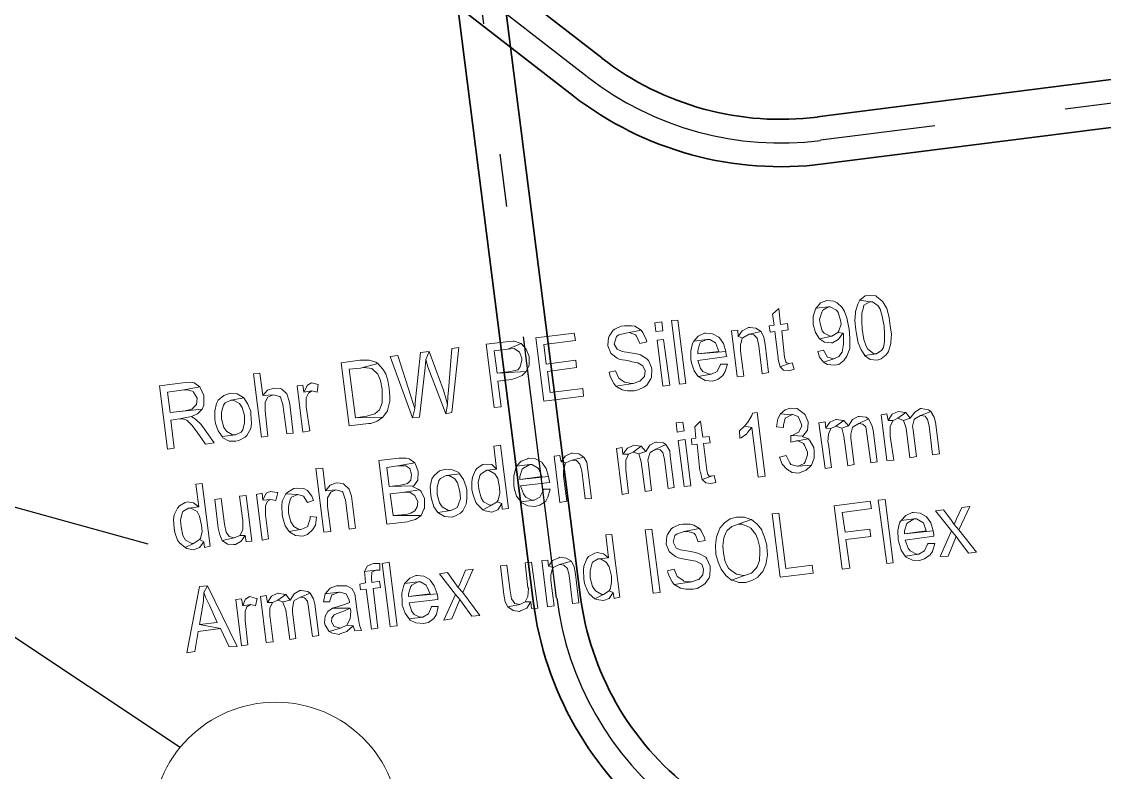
# Model space of a CAD drawing. Header units: metres. Extents: x 2713732.4 to 2713757.2, y 1226081.6 to 1226111.3.
# Drawn here: x 2713739.772 to 2713741.83, y 1226094.764 to 1226096.19 of the extents above; entities that cross this region are included whole.
import ezdxf

# ---------------------------------------------------------------- set-up
doc = ezdxf.new("R2010")
doc.units = ezdxf.units.M
doc.linetypes.add('DASHDOT', pattern=[1, 0.5, -0.25, 0, -0.25])
doc.layers.add('einlagen_boden_erstes_og', color=7, linetype='Continuous', true_color=0x000000)

msp = doc.modelspace()

# ---------------------------------------------------------------- linework, layer by layer
at = {"layer": 'einlagen_boden_erstes_og', "color": 150, "linetype": 'Continuous', "lineweight": 35, "true_color": 0x0080ff, "extrusion": (0.000477202, 0.001815, 0.999998)}
for p, q in [((2713740.7442, 1226095.0893, -0.1659), (2713740.1966, 1226099.4044, -0.1734)), ((2713740.8335, 1226095.1007, -0.1659), (2713740.2859, 1226099.4158, -0.1735))]:
    msp.add_line(p, q, dxfattribs=at)
at = {"layer": 'einlagen_boden_erstes_og', "color": 7, "linetype": 'DASHDOT', "lineweight": 25, "extrusion": (0.000477202, 0.001815, 0.999998)}
for p, q in [((2713740.7888, 1226095.095, -0.1659), (2713740.2412, 1226099.4101, -0.1735)), ((2713740.8472, 1226096.0856, -0.1677), (2713739.9371, 1226096.7908, -0.1686)), ((2713742.5987, 1226096.1307, -0.1686), (2713741.2903, 1226095.9647, -0.1677))]:
    msp.add_line(p, q, dxfattribs=at)
at = {"layer": 'einlagen_boden_erstes_og', "color": 1, "linetype": 'Continuous', "lineweight": 35, "true_color": 0xff0000, "extrusion": (0.000477202, 0.001815, 0.999998)}
for p, q in [((2713740.8748, 1226096.1212, -0.1678), (2713739.9646, 1226096.8264, -0.1687)), ((2713740.8197, 1226096.05, -0.1676), (2713739.9095, 1226096.7552, -0.1685)), ((2713742.593, 1226096.1754, -0.1687), (2713741.2846, 1226096.0093, -0.1678)), ((2713742.6044, 1226096.0861, -0.1686), (2713741.2959, 1226095.92, -0.1676))]:
    msp.add_line(p, q, dxfattribs=at)
at = {"layer": 'einlagen_boden_erstes_og', "color": 7, "linetype": 'Continuous', "lineweight": 25, "extrusion": (0.000477202, 0.001815, 0.999998)}
for p, q in [((2713739.1218, 1226095.4426, -0.1657), (2713740.0735, 1226094.8117, -0.165)), ((2713740.0128, 1226095.197, -0.1657), (2713739.1218, 1226095.4426, -0.1657))]:
    msp.add_line(p, q, dxfattribs=at)
at = {"layer": 'einlagen_boden_erstes_og', "color": 7, "lineweight": 0}
for points in [[(2713741.3025, 1226095.6602), (2713741.3025, 1226095.6602), (2713741.2906, 1226095.6558), (2713741.2819, 1226095.646), (2713741.3058, 1226095.6482), (2713741.309, 1226095.6482), (2713741.321, 1226095.6417), (2713741.3243, 1226095.6374), (2713741.3286, 1226095.6232), (2713741.3297, 1226095.6156), (2713741.3253, 1226095.6026), (2713741.3232, 1226095.5993), (2713741.3329, 1226095.5982), (2713741.334, 1226095.5961), (2713741.334, 1226095.5928), (2713741.334, 1226095.5776), (2713741.3319, 1226095.5624), (2713741.3253, 1226095.5537), (2713741.3156, 1226095.5494), (2713741.296, 1226095.5428), (2713741.3036, 1226095.5385), (2713741.3167, 1226095.5374), (2713741.3253, 1226095.5385), (2713741.3351, 1226095.5461), (2713741.3405, 1226095.5548), (2713741.346, 1226095.5689), (2713741.346, 1226095.5743), (2713741.346, 1226095.5885), (2713741.3449, 1226095.6059), (2713741.3438, 1226095.6113), (2713741.3405, 1226095.6276), (2713741.3362, 1226095.6395), (2713741.3319, 1226095.6471), (2713741.3221, 1226095.6558), (2713741.3156, 1226095.6591)], [(2713741.3655, 1226095.6612), (2713741.3612, 1226095.6536), (2713741.3568, 1226095.6395), (2713741.3568, 1226095.6363), (2713741.3558, 1226095.6221), (2713741.3579, 1226095.6048), (2713741.359, 1226095.5972), (2713741.3623, 1226095.5798), (2713741.3677, 1226095.5667), (2713741.3742, 1226095.557), (2713741.3742, 1226095.5559), (2713741.397, 1226095.5591), (2713741.3916, 1226095.5591), (2713741.3807, 1226095.5678), (2713741.3775, 1226095.5733), (2713741.3731, 1226095.5863), (2713741.3699, 1226095.6059), (2713741.3688, 1226095.6211), (2713741.3688, 1226095.6363), (2713741.3721, 1226095.6471), (2713741.3731, 1226095.6515), (2713741.384, 1226095.658)], [(2713741.3829, 1226095.6699), (2713741.3753, 1226095.6689), (2713741.3655, 1226095.6612), (2713741.384, 1226095.658), (2713741.3894, 1226095.658), (2713741.4003, 1226095.6504), (2713741.4036, 1226095.6439), (2713741.4079, 1226095.6308), (2713741.4112, 1226095.6113), (2713741.4122, 1226095.5972), (2713741.4122, 1226095.582), (2713741.4101, 1226095.5711), (2713741.4068, 1226095.5657), (2713741.397, 1226095.5591), (2713741.3742, 1226095.5559), (2713741.3851, 1226095.5483), (2713741.3981, 1226095.5472), (2713741.4057, 1226095.5494), (2713741.4155, 1226095.557), (2713741.4198, 1226095.5635), (2713741.4242, 1226095.5787), (2713741.4242, 1226095.5809), (2713741.4253, 1226095.5961), (2713741.4231, 1226095.6124), (2713741.4209, 1226095.6276), (2713741.4177, 1226095.6406), (2713741.4166, 1226095.645), (2713741.409, 1226095.658), (2713741.4079, 1226095.6591), (2713741.397, 1226095.6678), (2713741.3959, 1226095.6689)], [(2713741.2113, 1226095.645), (2713741.1993, 1226095.6341), (2713741.2026, 1226095.6135), (2713741.1928, 1226095.6124), (2713741.195, 1226095.6004), (2713741.2037, 1226095.6015), (2713741.2102, 1226095.5515), (2713741.2102, 1226095.5483), (2713741.2135, 1226095.5342), (2713741.2308, 1226095.5407), (2713741.2265, 1226095.5418), (2713741.2243, 1226095.5439), (2713741.2222, 1226095.5526), (2713741.2167, 1226095.6026), (2713741.2287, 1226095.6048), (2713741.2276, 1226095.6167), (2713741.2145, 1226095.6145)], [(2713741.2819, 1226095.646), (2713741.2808, 1226095.6439), (2713741.2765, 1226095.6308), (2713741.2765, 1226095.6156), (2713741.2765, 1226095.6145), (2713741.2808, 1226095.5993), (2713741.2884, 1226095.5874), (2713741.3123, 1226095.5928), (2713741.309, 1226095.5928), (2713741.2971, 1226095.5982), (2713741.2938, 1226095.6026), (2713741.2895, 1226095.6167), (2713741.2884, 1226095.6243), (2713741.2928, 1226095.6384), (2713741.2949, 1226095.6417), (2713741.3058, 1226095.6482)], [(2713740.9886, 1226095.62), (2713740.9756, 1226095.6178), (2713740.9777, 1226095.6015), (2713740.9908, 1226095.6026)], [(2713741.0223, 1226095.5016), (2713741.0071, 1226095.6221), (2713741.019, 1226095.6232), (2713741.0342, 1226095.5027), (2713741.0223, 1226095.5016)], [(2713740.8224, 1226095.5982), (2713740.7496, 1226095.5896), (2713740.7648, 1226095.469), (2713740.8398, 1226095.4788), (2713740.8387, 1226095.4929), (2713740.7768, 1226095.4853), (2713740.7714, 1226095.5255), (2713740.8268, 1226095.5331), (2713740.8257, 1226095.5472), (2713740.7692, 1226095.5396), (2713740.7648, 1226095.5765), (2713740.8246, 1226095.5841)], [(2713740.918, 1226095.6124), (2713740.9115, 1226095.6113), (2713740.8995, 1226095.6059), (2713740.8963, 1226095.6037), (2713740.8887, 1226095.5928), (2713740.8876, 1226095.5896), (2713740.8865, 1226095.5754), (2713740.8865, 1226095.5743), (2713740.8919, 1226095.5602), (2713740.893, 1226095.5591), (2713740.9039, 1226095.5505), (2713740.9093, 1226095.5483), (2713740.9245, 1226095.5461), (2713740.9321, 1226095.5439), (2713740.943, 1226095.5418), (2713740.9528, 1226095.5363), (2713740.9571, 1226095.5266), (2713740.956, 1226095.5157), (2713740.9473, 1226095.507), (2713740.9473, 1226095.507), (2713740.9343, 1226095.5027), (2713740.9017, 1226095.4972), (2713740.9137, 1226095.4907), (2713740.9234, 1226095.4885), (2713740.9365, 1226095.4885), (2713740.9441, 1226095.4907), (2713740.956, 1226095.4961), (2713740.9604, 1226095.4994), (2713740.968, 1226095.5113), (2713740.9691, 1226095.5146), (2713740.9701, 1226095.5298), (2713740.9691, 1226095.5331), (2713740.9636, 1226095.5461), (2713740.9604, 1226095.5494), (2713740.9484, 1226095.557), (2713740.9408, 1226095.5591), (2713740.9256, 1226095.5613), (2713740.9137, 1226095.5635), (2713740.9039, 1226095.5678), (2713740.8985, 1226095.5776), (2713740.8985, 1226095.5776), (2713740.9028, 1226095.5917), (2713740.9071, 1226095.595), (2713740.9202, 1226095.5982), (2713740.9495, 1226095.6037), (2713740.9376, 1226095.6113), (2713740.931, 1226095.6124)], [(2713740.9495, 1226095.6037), (2713740.9202, 1226095.5982), (2713740.9267, 1226095.5993), (2713740.9386, 1226095.595), (2713740.9408, 1226095.5928), (2713740.9473, 1226095.5787), (2713740.9604, 1226095.582), (2713740.9593, 1226095.5863), (2713740.9528, 1226095.5993)], [(2713741.0722, 1226095.5982), (2713741.0701, 1226095.5982), (2713741.0581, 1226095.5928), (2713741.0494, 1226095.583), (2713741.0744, 1226095.5863), (2713741.0799, 1226095.5863), (2713741.0907, 1226095.5798), (2713741.0918, 1226095.5787), (2713741.0972, 1226095.5635), (2713741.057, 1226095.5591), (2713741.1103, 1226095.5635), (2713741.1059, 1226095.5787), (2713741.0983, 1226095.5896), (2713741.0972, 1226095.5906), (2713741.0853, 1226095.5972)], [(2713741.1331, 1226095.6037), (2713741.1211, 1226095.6026), (2713741.132, 1226095.5157), (2713741.145, 1226095.5168), (2713741.1385, 1226095.5646), (2713741.1385, 1226095.5754), (2713741.1418, 1226095.5885), (2713741.1429, 1226095.5896), (2713741.1342, 1226095.5917)], [(2713741.1559, 1226095.6091), (2713741.1537, 1226095.6091), (2713741.1418, 1226095.6026), (2713741.1342, 1226095.5917), (2713741.1429, 1226095.5896), (2713741.1548, 1226095.5961), (2713741.1776, 1226095.6015), (2713741.1678, 1226095.608)], [(2713741.1776, 1226095.6015), (2713741.1548, 1226095.5961), (2713741.1635, 1226095.595), (2713741.17, 1226095.5885), (2713741.1733, 1226095.5743), (2713741.1798, 1226095.5211), (2713741.1917, 1226095.5233), (2713741.1852, 1226095.5765), (2713741.183, 1226095.5906)], [(2713741.3232, 1226095.5993), (2713741.3123, 1226095.5928), (2713741.2884, 1226095.5874), (2713741.2982, 1226095.5809), (2713741.3112, 1226095.5798), (2713741.3134, 1226095.5798), (2713741.3243, 1226095.5863), (2713741.3253, 1226095.5874), (2713741.3329, 1226095.5982)], [(2713740.6932, 1226095.582), (2713740.6551, 1226095.5776), (2713740.6703, 1226095.457), (2713740.6834, 1226095.4581), (2713740.6769, 1226095.507), (2713740.7029, 1226095.5103), (2713740.7116, 1226095.5124), (2713740.7236, 1226095.5179), (2713740.7312, 1226095.5255), (2713740.6758, 1226095.5222), (2713740.6703, 1226095.5646), (2713740.6964, 1226095.5678), (2713740.7214, 1226095.5787), (2713740.7214, 1226095.5787), (2713740.7084, 1226095.583), (2713740.7062, 1226095.583)], [(2713740.7214, 1226095.5787), (2713740.6964, 1226095.5678), (2713740.7084, 1226095.5689), (2713740.7181, 1226095.5624), (2713740.7225, 1226095.5505), (2713740.7225, 1226095.5461), (2713740.7192, 1226095.5331), (2713740.7149, 1226095.5287), (2713740.7018, 1226095.5255), (2713740.6758, 1226095.5222), (2713740.7312, 1226095.5255), (2713740.7366, 1226095.5374), (2713740.7366, 1226095.5526), (2713740.7366, 1226095.5537), (2713740.7312, 1226095.5678), (2713740.7312, 1226095.5678)], [(2713740.9919, 1226095.5863), (2713740.9799, 1226095.5852), (2713740.9908, 1226095.4972), (2713741.0038, 1226095.4994)], [(2713741.0494, 1226095.583), (2713741.0473, 1226095.5787), (2713741.044, 1226095.5646), (2713741.044, 1226095.5483), (2713741.0451, 1226095.5418), (2713741.0505, 1226095.5266), (2713741.0581, 1226095.5157), (2713741.0831, 1226095.52), (2713741.0788, 1226095.52), (2713741.0668, 1226095.5255), (2713741.0625, 1226095.5309), (2713741.057, 1226095.5461), (2713741.1124, 1226095.5537), (2713741.1114, 1226095.557), (2713741.1103, 1226095.5635), (2713741.057, 1226095.5591), (2713741.057, 1226095.5646), (2713741.0603, 1226095.5776), (2713741.0625, 1226095.5809), (2713741.0744, 1226095.5863)], [(2713740.4868, 1226095.5559), (2713740.4726, 1226095.5537), (2713740.515, 1226095.4375), (2713740.5194, 1226095.4549), (2713740.5161, 1226095.4646), (2713740.5118, 1226095.4788)], [(2713740.5465, 1226095.5635), (2713740.5302, 1226095.5613), (2713740.5215, 1226095.4777), (2713740.5204, 1226095.4733), (2713740.5194, 1226095.4549), (2713740.515, 1226095.4375), (2713740.528, 1226095.4386), (2713740.5389, 1226095.5331), (2713740.54, 1226095.5483)], [(2713740.5465, 1226095.5635), (2713740.54, 1226095.5483), (2713740.5443, 1226095.5342), (2713740.578, 1226095.4451), (2713740.5813, 1226095.4625), (2713740.578, 1226095.4744), (2713740.5737, 1226095.4896), (2713740.5682, 1226095.5048)], [(2713740.603, 1226095.5711), (2713740.59, 1226095.5689), (2713740.5834, 1226095.4896), (2713740.5824, 1226095.4777), (2713740.5813, 1226095.4625), (2713740.578, 1226095.4451), (2713740.59, 1226095.4473)], [(2713741.296, 1226095.5657), (2713741.2852, 1226095.5635), (2713741.2884, 1226095.5526), (2713741.296, 1226095.5428), (2713741.3156, 1226095.5494), (2713741.3036, 1226095.5526), (2713741.3036, 1226095.5526)], [(2713740.4151, 1226095.5472), (2713740.3792, 1226095.5418), (2713740.3944, 1226095.4223), (2713740.4314, 1226095.4266), (2713740.4357, 1226095.4266), (2713740.4477, 1226095.431), (2713740.4477, 1226095.431), (2713740.4585, 1226095.4386), (2713740.4585, 1226095.4386), (2713740.4064, 1226095.4375), (2713740.3944, 1226095.5298), (2713740.4162, 1226095.532), (2713740.4488, 1226095.5407), (2713740.4455, 1226095.5428), (2713740.4325, 1226095.5472), (2713740.4292, 1226095.5472)], [(2713740.4488, 1226095.5407), (2713740.4162, 1226095.532), (2713740.4216, 1226095.5331), (2713740.4335, 1226095.532), (2713740.4379, 1226095.5309), (2713740.4488, 1226095.52), (2713740.4542, 1226095.5081), (2713740.4574, 1226095.4918), (2713740.4574, 1226095.4831), (2713740.4574, 1226095.4679), (2713740.4574, 1226095.4657), (2713740.452, 1226095.4527), (2713740.4433, 1226095.4451), (2713740.4411, 1226095.444), (2713740.4281, 1226095.4407), (2713740.4064, 1226095.4375), (2713740.4585, 1226095.4386), (2713740.4672, 1226095.4505), (2713740.4683, 1226095.4538), (2713740.4716, 1226095.469), (2713740.4716, 1226095.4777), (2713740.4705, 1226095.4929), (2713740.4683, 1226095.5081), (2713740.464, 1226095.5211), (2713740.4585, 1226095.5298)], [(2713741.1005, 1226095.5396), (2713741.1005, 1226095.5385), (2713741.094, 1226095.5255), (2713741.0831, 1226095.52), (2713741.0581, 1226095.5157), (2713741.0603, 1226095.5146), (2713741.0712, 1226095.5081), (2713741.0853, 1226095.507), (2713741.0951, 1226095.5103), (2713741.1048, 1226095.5179), (2713741.1092, 1226095.5255), (2713741.1135, 1226095.5396)], [(2713741.2363, 1226095.5418), (2713741.2308, 1226095.5407), (2713741.2135, 1226095.5342), (2713741.22, 1226095.5276), (2713741.2308, 1226095.5266), (2713741.2406, 1226095.5298)], [(2713740.225, 1226095.5222), (2713740.213, 1226095.5211), (2713740.2282, 1226095.4006), (2713740.2402, 1226095.4027), (2713740.2348, 1226095.4505), (2713740.2348, 1226095.4516), (2713740.2348, 1226095.4668), (2713740.2402, 1226095.4766), (2713740.25, 1226095.4809), (2713740.2304, 1226095.4798)], [(2713740.9006, 1226095.5266), (2713740.8887, 1226095.5244), (2713740.8908, 1226095.5157), (2713740.8974, 1226095.5027), (2713740.9017, 1226095.4972), (2713740.9343, 1226095.5027), (2713740.931, 1226095.5027), (2713740.9191, 1226095.5048), (2713740.918, 1226095.5048), (2713740.9071, 1226095.5124), (2713740.9071, 1226095.5124)], [(2713740.0783, 1226095.5037), (2713740.0338, 1226095.4983), (2713740.049, 1226095.3777), (2713740.0621, 1226095.3799), (2713740.0555, 1226095.4331), (2713740.0718, 1226095.4353), (2713740.0946, 1226095.4397), (2713740.1066, 1226095.4451), (2713740.1153, 1226095.4538), (2713740.0544, 1226095.4473), (2713740.049, 1226095.4864), (2713740.0805, 1226095.4907), (2713740.1109, 1226095.4961), (2713740.1001, 1226095.5037), (2713740.0936, 1226095.5048)], [(2713740.1109, 1226095.4961), (2713740.0805, 1226095.4907), (2713740.087, 1226095.4907), (2713740.0979, 1226095.4875), (2713740.099, 1226095.4864), (2713740.1055, 1226095.4744), (2713740.1044, 1226095.4625), (2713740.0968, 1226095.4549), (2713740.0957, 1226095.4538), (2713740.0827, 1226095.4505), (2713740.0544, 1226095.4473), (2713740.1153, 1226095.4538), (2713740.1185, 1226095.4614), (2713740.1185, 1226095.4755), (2713740.1185, 1226095.4798), (2713740.112, 1226095.494)], [(2713740.2511, 1226095.494), (2713740.2391, 1226095.4896), (2713740.2304, 1226095.4798), (2713740.25, 1226095.4809), (2713740.263, 1226095.4777), (2713740.2641, 1226095.4766), (2713740.2684, 1226095.4625), (2713740.276, 1226095.4071), (2713740.288, 1226095.4082), (2713740.2815, 1226095.4636), (2713740.2804, 1226095.469), (2713740.276, 1226095.4831), (2713740.2663, 1226095.4918), (2713740.2641, 1226095.4929)], [(2713740.3065, 1226095.4994), (2713740.2956, 1226095.4983), (2713740.3065, 1226095.4103), (2713740.3195, 1226095.4125), (2713740.313, 1226095.4581), (2713740.313, 1226095.4603), (2713740.313, 1226095.4755), (2713740.3173, 1226095.4842), (2713740.3238, 1226095.4885), (2713740.3086, 1226095.4864)], [(2713740.3227, 1226095.5037), (2713740.3151, 1226095.4994), (2713740.3151, 1226095.4994), (2713740.3086, 1226095.4864), (2713740.3238, 1226095.4885), (2713740.3336, 1226095.4864), (2713740.3358, 1226095.5005), (2713740.3358, 1226095.5005)], [(2713740.1685, 1226095.4842), (2713740.1566, 1226095.4798), (2713740.1457, 1226095.4712), (2713740.1424, 1226095.4646), (2713740.1392, 1226095.4505), (2713740.1392, 1226095.4342), (2713740.1403, 1226095.4266), (2713740.1457, 1226095.4125), (2713740.1533, 1226095.4016), (2713740.1783, 1226095.4049), (2713740.1728, 1226095.4049), (2713740.162, 1226095.4114), (2713740.1566, 1226095.419), (2713740.1522, 1226095.4353), (2713740.1522, 1226095.4483), (2713740.1555, 1226095.4614), (2713740.1587, 1226095.4657), (2713740.1696, 1226095.4712), (2713740.1946, 1226095.4755), (2713740.1924, 1226095.4766), (2713740.1815, 1226095.4831)], [(2713740.1946, 1226095.4755), (2713740.1696, 1226095.4712), (2713740.1739, 1226095.4712), (2713740.1859, 1226095.4646), (2713740.1913, 1226095.457), (2713740.1957, 1226095.4418), (2713740.1957, 1226095.4277), (2713740.1924, 1226095.4147), (2713740.1891, 1226095.4103), (2713740.1783, 1226095.4049), (2713740.1533, 1226095.4016), (2713740.1544, 1226095.3995), (2713740.1663, 1226095.3929), (2713740.1794, 1226095.3929), (2713740.1848, 1226095.394), (2713740.1967, 1226095.4006), (2713740.2, 1226095.4038), (2713740.2076, 1226095.4168), (2713740.2087, 1226095.4266), (2713740.2076, 1226095.444), (2713740.2076, 1226095.4494), (2713740.2022, 1226095.4636)], [(2713741.233, 1226095.4559), (2713741.2232, 1226095.4527), (2713741.2145, 1226095.4451), (2713741.2352, 1226095.4429), (2713741.2363, 1226095.444), (2713741.2471, 1226095.4397), (2713741.2482, 1226095.4397), (2713741.2537, 1226095.4266), (2713741.2547, 1226095.4223), (2713741.2493, 1226095.4103), (2713741.2471, 1226095.4092), (2713741.2363, 1226095.4038), (2713741.2569, 1226095.4027), (2713741.2656, 1226095.4136), (2713741.2656, 1226095.4136), (2713741.2667, 1226095.4277), (2713741.2667, 1226095.4299), (2713741.2613, 1226095.4429), (2713741.2591, 1226095.4451), (2713741.2493, 1226095.4527), (2713741.246, 1226095.4549)], [(2713741.4818, 1226095.4549), (2713741.4807, 1226095.4549), (2713741.4698, 1226095.4483), (2713741.4611, 1226095.4364), (2713741.4481, 1226095.4321), (2713741.4481, 1226095.4321), (2713741.4535, 1226095.4179), (2713741.46, 1226095.3614), (2713741.4731, 1226095.3636), (2713741.4666, 1226095.4136), (2713741.4655, 1226095.4212), (2713741.4687, 1226095.4342), (2713741.4698, 1226095.4353), (2713741.4807, 1226095.4418), (2713741.5002, 1226095.4494), (2713741.4959, 1226095.4527)], [(2713740.0946, 1226095.4397), (2713740.0718, 1226095.4353), (2713740.0783, 1226095.4353), (2713740.0859, 1226095.4331), (2713740.0936, 1226095.4255), (2713740.0957, 1226095.4234), (2713740.1055, 1226095.4103), (2713740.1218, 1226095.3875), (2713740.1381, 1226095.3897), (2713740.1164, 1226095.4201), (2713740.1131, 1226095.4244), (2713740.1033, 1226095.4342)], [(2713741.0625, 1226095.431), (2713741.0516, 1226095.4201), (2713741.0538, 1226095.3984), (2713741.0451, 1226095.3973), (2713741.0462, 1226095.3864), (2713741.056, 1226095.3875), (2713741.0614, 1226095.3365), (2713741.0625, 1226095.3343), (2713741.0657, 1226095.3202), (2713741.0831, 1226095.3267), (2713741.0788, 1226095.3267), (2713741.0766, 1226095.3299), (2713741.0744, 1226095.3376), (2713741.0679, 1226095.3886), (2713741.0809, 1226095.3897), (2713741.0788, 1226095.4016), (2713741.0668, 1226095.4006)], [(2713741.17, 1226095.4473), (2713741.1613, 1226095.4462), (2713741.1602, 1226095.4418), (2713741.1526, 1226095.4288), (2713741.1461, 1226095.4212), (2713741.1602, 1226095.419), (2713741.1722, 1226095.3245), (2713741.1852, 1226095.3267)], [(2713741.2145, 1226095.4451), (2713741.2091, 1226095.4353), (2713741.2069, 1226095.4201), (2713741.22, 1226095.419), (2713741.22, 1226095.4234), (2713741.2232, 1226095.4364), (2713741.2243, 1226095.4375), (2713741.2352, 1226095.4429)], [(2713741.2993, 1226095.4299), (2713741.2873, 1226095.4277), (2713741.2993, 1226095.3408), (2713741.3112, 1226095.343), (2713741.3058, 1226095.3875), (2713741.3047, 1226095.3919), (2713741.3058, 1226095.406), (2713741.3101, 1226095.4168), (2713741.3004, 1226095.4179)], [(2713741.321, 1226095.4342), (2713741.3199, 1226095.4342), (2713741.308, 1226095.4288), (2713741.3004, 1226095.4179), (2713741.3101, 1226095.4168), (2713741.3199, 1226095.4212), (2713741.3351, 1226095.4321), (2713741.334, 1226095.4321)], [(2713741.3351, 1226095.4321), (2713741.3199, 1226095.4212), (2713741.3308, 1226095.4179), (2713741.3438, 1226095.4223)], [(2713741.3644, 1226095.4397), (2713741.3623, 1226095.4397), (2713741.3514, 1226095.4342), (2713741.3438, 1226095.4223), (2713741.3308, 1226095.4179), (2713741.3308, 1226095.4179), (2713741.3351, 1226095.4027), (2713741.3427, 1226095.3462), (2713741.3547, 1226095.3484), (2713741.3482, 1226095.3984), (2713741.3482, 1226095.406), (2713741.3514, 1226095.419), (2713741.3525, 1226095.4201), (2713741.3634, 1226095.4266), (2713741.3818, 1226095.4353), (2713741.3775, 1226095.4386)], [(2713741.3818, 1226095.4353), (2713741.3634, 1226095.4266), (2713741.371, 1226095.4255), (2713741.3764, 1226095.4201), (2713741.3786, 1226095.4071), (2713741.3862, 1226095.3517), (2713741.3981, 1226095.3538), (2713741.3905, 1226095.4136), (2713741.3883, 1226095.4234)], [(2713741.4166, 1226095.4451), (2713741.4057, 1226095.4429), (2713741.4166, 1226095.356), (2713741.4296, 1226095.3571), (2713741.4231, 1226095.4027), (2713741.4231, 1226095.406), (2713741.4231, 1226095.4212), (2713741.4285, 1226095.4321), (2713741.4188, 1226095.4321)], [(2713741.4383, 1226095.4494), (2713741.4383, 1226095.4494), (2713741.4264, 1226095.444), (2713741.4188, 1226095.4321), (2713741.4285, 1226095.4321), (2713741.4372, 1226095.4364), (2713741.4524, 1226095.4473), (2713741.4513, 1226095.4473)], [(2713741.4524, 1226095.4473), (2713741.4372, 1226095.4364), (2713741.4481, 1226095.4321), (2713741.4611, 1226095.4364)], [(2713741.5002, 1226095.4494), (2713741.4807, 1226095.4418), (2713741.4894, 1226095.4407), (2713741.4937, 1226095.4342), (2713741.497, 1226095.4223), (2713741.5035, 1226095.3669), (2713741.5165, 1226095.3691), (2713741.5089, 1226095.4288), (2713741.5067, 1226095.4386)], [(2713741.0288, 1226095.4288), (2713741.0158, 1226095.4277), (2713741.0179, 1226095.4103), (2713741.031, 1226095.4125)], [(2713741.1461, 1226095.4212), (2713741.1363, 1226095.4125), (2713741.1374, 1226095.3984), (2713741.1396, 1226095.3995), (2713741.1505, 1226095.4071), (2713741.1515, 1226095.4092), (2713741.1602, 1226095.419)], [(2713740.9788, 1226095.3908), (2713740.9767, 1226095.3908), (2713740.9658, 1226095.3853), (2713740.9582, 1226095.3734), (2713740.9452, 1226095.3691), (2713740.9452, 1226095.3691), (2713740.9495, 1226095.3538), (2713740.9571, 1226095.2974), (2713740.9691, 1226095.2995), (2713740.9636, 1226095.3495), (2713740.9625, 1226095.3571), (2713740.9658, 1226095.3701), (2713740.9669, 1226095.3712), (2713740.9777, 1226095.3777), (2713740.9962, 1226095.3864), (2713740.9919, 1226095.3897)], [(2713741.0331, 1226095.3962), (2713741.0201, 1226095.394), (2713741.031, 1226095.3071), (2713741.044, 1226095.3082)], [(2713741.2341, 1226095.4038), (2713741.2341, 1226095.3908), (2713741.2428, 1226095.3929), (2713741.2678, 1226095.3973), (2713741.2558, 1226095.4016), (2713741.2569, 1226095.4027), (2713741.2363, 1226095.4038)], [(2713741.2678, 1226095.3973), (2713741.2428, 1226095.3929), (2713741.246, 1226095.394), (2713741.258, 1226095.3886), (2713741.2602, 1226095.3853), (2713741.2656, 1226095.3723), (2713741.2656, 1226095.3669), (2713741.2613, 1226095.3538), (2713741.2591, 1226095.3506), (2713741.2482, 1226095.3452), (2713741.2732, 1226095.3473), (2713741.2786, 1226095.3604), (2713741.2786, 1226095.3745), (2713741.2775, 1226095.381), (2713741.271, 1226095.3929)], [(2713740.6823, 1226095.3853), (2713740.6693, 1226095.3832), (2713740.6747, 1226095.3397), (2713740.6562, 1226095.3376), (2713740.6595, 1226095.3376), (2713740.6714, 1226095.331), (2713740.6769, 1226095.3223), (2713740.6801, 1226095.305), (2713740.6812, 1226095.2941), (2713740.6779, 1226095.2811), (2713740.6758, 1226095.2778), (2713740.6845, 1226095.2745), (2713740.6856, 1226095.2637), (2713740.6975, 1226095.2648)], [(2713740.8192, 1226095.3701), (2713740.817, 1226095.3701), (2713740.805, 1226095.3647), (2713740.7974, 1226095.3538), (2713740.8061, 1226095.3517), (2713740.8181, 1226095.3571), (2713740.8409, 1226095.3625), (2713740.8311, 1226095.3691)], [(2713740.9137, 1226095.381), (2713740.9028, 1226095.3788), (2713740.9137, 1226095.2919), (2713740.9256, 1226095.2941), (2713740.9202, 1226095.3386), (2713740.9202, 1226095.343), (2713740.9202, 1226095.3571), (2713740.9256, 1226095.368), (2713740.9147, 1226095.368)], [(2713740.9354, 1226095.3853), (2713740.9354, 1226095.3853), (2713740.9234, 1226095.3799), (2713740.9147, 1226095.368), (2713740.9256, 1226095.368), (2713740.9343, 1226095.3723), (2713740.9495, 1226095.3832), (2713740.9484, 1226095.3832)], [(2713740.9495, 1226095.3832), (2713740.9343, 1226095.3723), (2713740.9452, 1226095.3691), (2713740.9582, 1226095.3734)], [(2713740.9962, 1226095.3864), (2713740.9777, 1226095.3777), (2713740.9854, 1226095.3767), (2713740.9908, 1226095.3712), (2713740.994, 1226095.3582), (2713741.0006, 1226095.3028), (2713741.0125, 1226095.305), (2713741.0049, 1226095.3647), (2713741.0038, 1226095.3745)], [(2713740.4889, 1226095.3604), (2713740.4509, 1226095.356), (2713740.4661, 1226095.2354), (2713740.5052, 1226095.2398), (2713740.5085, 1226095.2409), (2713740.5204, 1226095.2441), (2713740.5313, 1226095.2517), (2713740.4781, 1226095.2517), (2713740.4726, 1226095.293), (2713740.4955, 1226095.2952), (2713740.528, 1226095.3006), (2713740.515, 1226095.3071), (2713740.5172, 1226095.3082), (2713740.4705, 1226095.3071), (2713740.4661, 1226095.343), (2713740.4868, 1226095.3462), (2713740.5194, 1226095.3517), (2713740.5085, 1226095.3593), (2713740.5031, 1226095.3604)], [(2713740.5194, 1226095.3517), (2713740.4868, 1226095.3462), (2713740.49, 1226095.3462), (2713740.502, 1226095.3462), (2713740.5096, 1226095.3408), (2713740.5128, 1226095.3299), (2713740.5118, 1226095.3191), (2713740.5052, 1226095.3126), (2713740.4922, 1226095.3093), (2713740.4705, 1226095.3071), (2713740.5172, 1226095.3082), (2713740.5248, 1226095.3191), (2713740.5248, 1226095.3191), (2713740.5259, 1226095.3343), (2713740.5259, 1226095.3354), (2713740.5204, 1226095.3495)], [(2713740.653, 1226095.3495), (2713740.6486, 1226095.3484), (2713740.6378, 1226095.3419), (2713740.6345, 1226095.3376), (2713740.6291, 1226095.3245), (2713740.628, 1226095.3158), (2713740.628, 1226095.3006), (2713740.6302, 1226095.2908), (2713740.6356, 1226095.2767), (2713740.6388, 1226095.2724), (2713740.6486, 1226095.2626), (2713740.6649, 1226095.2713), (2713740.6617, 1226095.2713), (2713740.6497, 1226095.2778), (2713740.6454, 1226095.2854), (2713740.641, 1226095.3017), (2713740.6399, 1226095.3147), (2713740.6432, 1226095.3278), (2713740.6454, 1226095.331), (2713740.6562, 1226095.3376), (2713740.6747, 1226095.3397), (2713740.666, 1226095.3484)], [(2713740.7127, 1226095.3452), (2713740.7105, 1226095.3397), (2713740.7073, 1226095.3267), (2713740.7073, 1226095.3093), (2713740.7084, 1226095.3039), (2713740.7127, 1226095.2887), (2713740.7214, 1226095.2778), (2713740.7464, 1226095.2811), (2713740.742, 1226095.2811), (2713740.7301, 1226095.2865), (2713740.7257, 1226095.293), (2713740.7203, 1226095.3082), (2713740.7757, 1226095.3147), (2713740.7746, 1226095.3191), (2713740.7735, 1226095.3256), (2713740.7192, 1226095.3202), (2713740.7192, 1226095.3256), (2713740.7236, 1226095.3397), (2713740.7257, 1226095.3419), (2713740.7377, 1226095.3484)], [(2713740.7355, 1226095.3604), (2713740.7333, 1226095.3593), (2713740.7214, 1226095.3549), (2713740.7127, 1226095.3452), (2713740.7377, 1226095.3484), (2713740.742, 1226095.3484), (2713740.754, 1226095.3419), (2713740.7551, 1226095.3397), (2713740.7605, 1226095.3256), (2713740.7192, 1226095.3202), (2713740.7735, 1226095.3256), (2713740.7692, 1226095.3408), (2713740.7616, 1226095.3517), (2713740.7605, 1226095.3528), (2713740.7486, 1226095.3593)], [(2713740.7953, 1226095.3658), (2713740.7844, 1226095.3647), (2713740.7953, 1226095.2767), (2713740.8083, 1226095.2789), (2713740.8018, 1226095.3267), (2713740.8018, 1226095.3376), (2713740.805, 1226095.3495), (2713740.8061, 1226095.3517), (2713740.7974, 1226095.3538)], [(2713740.8409, 1226095.3625), (2713740.8181, 1226095.3571), (2713740.8268, 1226095.356), (2713740.8333, 1226095.3495), (2713740.8365, 1226095.3365), (2713740.8431, 1226095.2832), (2713740.855, 1226095.2843), (2713740.8485, 1226095.3386), (2713740.8463, 1226095.3528)], [(2713741.2254, 1226095.3658), (2713741.2124, 1226095.3625), (2713741.2178, 1226095.3495), (2713741.2265, 1226095.3397), (2713741.2363, 1226095.3332), (2713741.2493, 1226095.3321), (2713741.2515, 1226095.3332), (2713741.2634, 1226095.3376), (2713741.2721, 1226095.3462), (2713741.2732, 1226095.3473), (2713741.2482, 1226095.3452), (2713741.246, 1226095.3452), (2713741.2341, 1226095.3484), (2713741.2319, 1226095.3517)], [(2713740.3445, 1226095.3419), (2713740.3314, 1226095.3408), (2713740.3466, 1226095.2202), (2713740.3597, 1226095.2213), (2713740.3532, 1226095.2691), (2713740.3532, 1226095.2713), (2713740.3532, 1226095.2854), (2713740.3597, 1226095.2963), (2713740.3695, 1226095.3006), (2713740.3499, 1226095.2984)], [(2713740.578, 1226095.3397), (2713740.5661, 1226095.3365), (2713740.5563, 1226095.3278), (2713740.5519, 1226095.3213), (2713740.5487, 1226095.3071), (2713740.5498, 1226095.2898), (2713740.5509, 1226095.2832), (2713740.5552, 1226095.268), (2713740.5628, 1226095.2572), (2713740.5878, 1226095.2615), (2713740.5834, 1226095.2615), (2713740.5715, 1226095.268), (2713740.5661, 1226095.2756), (2713740.5617, 1226095.2919), (2713740.5617, 1226095.305), (2713740.565, 1226095.318), (2713740.5682, 1226095.3223), (2713740.5791, 1226095.3278), (2713740.6041, 1226095.331), (2713740.603, 1226095.3332), (2713740.591, 1226095.3386)], [(2713740.6041, 1226095.331), (2713740.5791, 1226095.3278), (2713740.5845, 1226095.3278), (2713740.5954, 1226095.3213), (2713740.6008, 1226095.3137), (2713740.6052, 1226095.2974), (2713740.6063, 1226095.2843), (2713740.6019, 1226095.2713), (2713740.5997, 1226095.2669), (2713740.5878, 1226095.2615), (2713740.5628, 1226095.2572), (2713740.565, 1226095.2561), (2713740.5758, 1226095.2496), (2713740.59, 1226095.2485), (2713740.5954, 1226095.2507), (2713740.6063, 1226095.2561), (2713740.6106, 1226095.2604), (2713740.6171, 1226095.2735), (2713740.6182, 1226095.2832), (2713740.6182, 1226095.3006), (2713740.6171, 1226095.306), (2713740.6117, 1226095.3202)], [(2713741.0885, 1226095.3278), (2713741.0831, 1226095.3267), (2713741.0657, 1226095.3202), (2713741.0722, 1226095.3137), (2713741.082, 1226095.3126), (2713741.0918, 1226095.3147)], [(2713740.1153, 1226095.3126), (2713740.1033, 1226095.3115), (2713740.1088, 1226095.268), (2713740.0892, 1226095.2659), (2713740.0936, 1226095.2659), (2713740.1055, 1226095.2593), (2713740.1098, 1226095.2507), (2713740.1142, 1226095.2333), (2713740.1153, 1226095.2213), (2713740.112, 1226095.2083), (2713740.1098, 1226095.2061), (2713740.1185, 1226095.2018), (2713740.1196, 1226095.1909), (2713740.1305, 1226095.1931)], [(2713740.3705, 1226095.3137), (2713740.3586, 1226095.3093), (2713740.3499, 1226095.2984), (2713740.3695, 1226095.3006), (2713740.3814, 1226095.2974), (2713740.3825, 1226095.2963), (2713740.3879, 1226095.2811), (2713740.3944, 1226095.2257), (2713740.4064, 1226095.2278), (2713740.3999, 1226095.2832), (2713740.3988, 1226095.2887), (2713740.3944, 1226095.3017), (2713740.3847, 1226095.3115), (2713740.3836, 1226095.3126)], [(2713740.1989, 1226095.2898), (2713740.1859, 1226095.2887), (2713740.1924, 1226095.242), (2713740.1924, 1226095.2398), (2713740.1924, 1226095.2246), (2713740.187, 1226095.2137), (2713740.1967, 1226095.2137), (2713740.1989, 1226095.2018), (2713740.2098, 1226095.2029)], [(2713740.2293, 1226095.2941), (2713740.2185, 1226095.2919), (2713740.2293, 1226095.205), (2713740.2413, 1226095.2072), (2713740.2358, 1226095.2528), (2713740.2358, 1226095.2539), (2713740.2358, 1226095.2702), (2713740.2391, 1226095.2789), (2713740.2456, 1226095.2822), (2713740.2304, 1226095.2811)], [(2713740.2445, 1226095.2974), (2713740.2369, 1226095.2941), (2713740.2369, 1226095.2941), (2713740.2304, 1226095.2811), (2713740.2456, 1226095.2822), (2713740.2554, 1226095.28), (2713740.2587, 1226095.2952), (2713740.2576, 1226095.2952)], [(2713740.2739, 1226095.293), (2713740.2673, 1226095.2789), (2713740.2663, 1226095.2702), (2713740.2673, 1226095.2539), (2713740.2684, 1226095.2474), (2713740.2728, 1226095.2322), (2713740.2804, 1226095.2213), (2713740.3043, 1226095.2257), (2713740.2999, 1226095.2246), (2713740.2891, 1226095.2311), (2713740.2836, 1226095.2398), (2713740.2793, 1226095.2561), (2713740.2793, 1226095.2691), (2713740.2826, 1226095.2822), (2713740.2847, 1226095.2865), (2713740.2967, 1226095.2919)], [(2713740.2945, 1226095.3039), (2713740.2891, 1226095.3028), (2713740.2782, 1226095.2963), (2713740.2739, 1226095.293), (2713740.2967, 1226095.2919), (2713740.3075, 1226095.2887), (2713740.3151, 1226095.2767), (2713740.3271, 1226095.28), (2713740.3238, 1226095.2887), (2713740.3151, 1226095.2995), (2713740.3086, 1226095.3028)], [(2713740.528, 1226095.3006), (2713740.4955, 1226095.2952), (2713740.4987, 1226095.2963), (2713740.5107, 1226095.2952), (2713740.5194, 1226095.2898), (2713740.5248, 1226095.2778), (2713740.5237, 1226095.268), (2713740.5194, 1226095.2604), (2713740.5118, 1226095.2561), (2713740.5031, 1226095.2539), (2713740.4781, 1226095.2517), (2713740.5313, 1226095.2517), (2713740.5367, 1226095.2637), (2713740.5378, 1226095.2648), (2713740.5378, 1226095.28), (2713740.5378, 1226095.2843), (2713740.5313, 1226095.2974)], [(2713740.7638, 1226095.3017), (2713740.7638, 1226095.3006), (2713740.7572, 1226095.2865), (2713740.7464, 1226095.2811), (2713740.7214, 1226095.2778), (2713740.7225, 1226095.2756), (2713740.7344, 1226095.2702), (2713740.7475, 1226095.2691), (2713740.7572, 1226095.2713), (2713740.7681, 1226095.2789), (2713740.7724, 1226095.2865), (2713740.7768, 1226095.3017)], [(2713740.087, 1226095.2778), (2713740.0827, 1226095.2767), (2713740.0718, 1226095.2702), (2713740.0686, 1226095.2659), (2713740.0621, 1226095.2528), (2713740.061, 1226095.2441), (2713740.0621, 1226095.2278), (2713740.0631, 1226095.2192), (2713740.0686, 1226095.205), (2713740.0718, 1226095.1996), (2713740.0827, 1226095.1909), (2713740.099, 1226095.1985), (2713740.0957, 1226095.1985), (2713740.0838, 1226095.205), (2713740.0783, 1226095.2137), (2713740.0751, 1226095.23), (2713740.074, 1226095.243), (2713740.0773, 1226095.2561), (2713740.0783, 1226095.2593), (2713740.0892, 1226095.2659), (2713740.1088, 1226095.268), (2713740.099, 1226095.2756)], [(2713740.1511, 1226095.2843), (2713740.1392, 1226095.2822), (2713740.1457, 1226095.2278), (2713740.149, 1226095.2148), (2713740.1533, 1226095.2039), (2713740.1761, 1226095.2094), (2713740.1663, 1226095.2115), (2713740.1609, 1226095.2202), (2713740.1576, 1226095.2354)], [(2713740.6758, 1226095.2778), (2713740.6649, 1226095.2713), (2713740.6486, 1226095.2626), (2713740.653, 1226095.2604), (2713740.666, 1226095.2583), (2713740.6769, 1226095.2626), (2713740.6845, 1226095.2745)], [(2713741.3851, 1226095.2789), (2713741.3167, 1226095.2702), (2713741.3319, 1226095.1496), (2713741.346, 1226095.1518), (2713741.3384, 1226095.2061), (2713741.3862, 1226095.2115), (2713741.384, 1226095.2257), (2713741.3373, 1226095.2202), (2713741.3319, 1226095.2572), (2713741.3873, 1226095.2648)], [(2713741.4166, 1226095.1605), (2713741.4003, 1226095.2811), (2713741.4133, 1226095.2822), (2713741.4285, 1226095.1616), (2713741.4166, 1226095.1605)], [(2713741.5741, 1226095.2691), (2713741.5589, 1226095.2669), (2713741.5491, 1226095.2452), (2713741.5448, 1226095.2344), (2713741.5535, 1226095.2246)], [(2713740.3206, 1226095.2496), (2713740.3206, 1226095.2452), (2713740.3162, 1226095.2322), (2713740.3162, 1226095.2311), (2713740.3043, 1226095.2257), (2713740.2804, 1226095.2213), (2713740.2815, 1226095.2202), (2713740.2923, 1226095.2137), (2713740.3065, 1226095.2126), (2713740.3151, 1226095.2159), (2713740.3249, 1226095.2246), (2713740.3304, 1226095.2333), (2713740.3325, 1226095.2485)], [(2713741.132, 1226095.2485), (2713741.1309, 1226095.2485), (2713741.119, 1226095.2452), (2713741.1081, 1226095.2376), (2713741.0994, 1226095.2278), (2713741.0972, 1226095.2224), (2713741.0929, 1226095.2105), (2713741.0907, 1226095.1953), (2713741.0918, 1226095.179), (2713741.0918, 1226095.1779), (2713741.0961, 1226095.1627), (2713741.1016, 1226095.1496), (2713741.1016, 1226095.1496), (2713741.1103, 1226095.1377), (2713741.1211, 1226095.129), (2713741.1461, 1226095.1377), (2713741.1439, 1226095.1377), (2713741.1309, 1226095.1399), (2713741.12, 1226095.1475), (2713741.1157, 1226095.1518), (2713741.1092, 1226095.1638), (2713741.1059, 1226095.18), (2713741.1048, 1226095.1942), (2713741.107, 1226095.2094), (2713741.1114, 1226095.2202), (2713741.1124, 1226095.2224), (2713741.1222, 1226095.2311), (2713741.1342, 1226095.2354), (2713741.1591, 1226095.2441), (2713741.1581, 1226095.2441), (2713741.1461, 1226095.2485)], [(2713741.2113, 1226095.2561), (2713741.1983, 1226095.255), (2713741.2135, 1226095.1344), (2713741.2765, 1226095.142), (2713741.2743, 1226095.1572), (2713741.2243, 1226095.1507)], [(2713741.4437, 1226095.242), (2713741.4405, 1226095.2376), (2713741.4372, 1226095.2235), (2713741.4383, 1226095.2061), (2713741.4394, 1226095.2007), (2713741.4437, 1226095.1855), (2713741.4513, 1226095.1746), (2713741.4774, 1226095.1779), (2713741.4731, 1226095.1779), (2713741.4611, 1226095.1844), (2713741.4568, 1226095.1898), (2713741.4513, 1226095.205), (2713741.5057, 1226095.2126), (2713741.5057, 1226095.2159), (2713741.5046, 1226095.2224), (2713741.4503, 1226095.217), (2713741.4503, 1226095.2224), (2713741.4546, 1226095.2365), (2713741.4568, 1226095.2387), (2713741.4687, 1226095.2452)], [(2713741.4666, 1226095.2572), (2713741.4644, 1226095.2572), (2713741.4524, 1226095.2517), (2713741.4437, 1226095.242), (2713741.4687, 1226095.2452), (2713741.4731, 1226095.2452), (2713741.485, 1226095.2387), (2713741.4861, 1226095.2376), (2713741.4915, 1226095.2224), (2713741.4503, 1226095.217), (2713741.5046, 1226095.2224), (2713741.5002, 1226095.2376), (2713741.4926, 1226095.2485), (2713741.4915, 1226095.2496), (2713741.4796, 1226095.2561)], [(2713741.5241, 1226095.2626), (2713741.5089, 1226095.2604), (2713741.5393, 1226095.2224), (2713741.548, 1226095.2115), (2713741.5535, 1226095.205), (2713741.5719, 1226095.18), (2713741.5871, 1226095.1822), (2713741.5535, 1226095.2246), (2713741.5448, 1226095.2344), (2713741.5382, 1226095.2441)], [(2713740.9723, 1226095.104), (2713740.9571, 1226095.2246), (2713740.9701, 1226095.2257), (2713740.9854, 1226095.1051), (2713740.9723, 1226095.104)], [(2713741.0288, 1226095.2354), (2713741.0223, 1226095.2344), (2713741.0103, 1226095.2289), (2713741.0071, 1226095.2268), (2713740.9995, 1226095.2159), (2713740.9984, 1226095.2126), (2713740.9973, 1226095.1974), (2713740.9973, 1226095.1974), (2713741.0027, 1226095.1833), (2713741.0038, 1226095.1822), (2713741.0147, 1226095.1735), (2713741.0201, 1226095.1714), (2713741.0353, 1226095.1681), (2713741.0429, 1226095.167), (2713741.0538, 1226095.1648), (2713741.0646, 1226095.1594), (2713741.0679, 1226095.1496), (2713741.0668, 1226095.1388), (2713741.0592, 1226095.1301), (2713741.0581, 1226095.1301), (2713741.0462, 1226095.1257), (2713741.0125, 1226095.1203), (2713741.0245, 1226095.1138), (2713741.0342, 1226095.1116), (2713741.0484, 1226095.1116), (2713741.056, 1226095.1127), (2713741.0668, 1226095.1192), (2713741.0712, 1226095.1225), (2713741.0788, 1226095.1333), (2713741.0799, 1226095.1377), (2713741.0809, 1226095.1518), (2713741.0809, 1226095.1551), (2713741.0744, 1226095.1692), (2713741.0722, 1226095.1724), (2713741.0603, 1226095.179), (2713741.0527, 1226095.1811), (2713741.0364, 1226095.1844), (2713741.0245, 1226095.1866), (2713741.0158, 1226095.1898), (2713741.0103, 1226095.2007), (2713741.0103, 1226095.2007), (2713741.0136, 1226095.2137), (2713741.0179, 1226095.217), (2713741.031, 1226095.2213), (2713741.0603, 1226095.2268), (2713741.0494, 1226095.2333), (2713741.0418, 1226095.2354)], [(2713741.0603, 1226095.2268), (2713741.031, 1226095.2213), (2713741.0386, 1226095.2213), (2713741.0494, 1226095.2181), (2713741.0527, 1226095.2148), (2713741.0581, 1226095.2018), (2713741.0712, 1226095.2039), (2713741.0701, 1226095.2094), (2713741.0636, 1226095.2224)], [(2713741.1591, 1226095.2441), (2713741.1342, 1226095.2354), (2713741.1407, 1226095.2354), (2713741.1526, 1226095.2311), (2713741.1581, 1226095.2278), (2713741.1678, 1226095.2159), (2713741.1711, 1226095.2061), (2713741.1754, 1226095.1909), (2713741.1754, 1226095.1811), (2713741.1744, 1226095.1659), (2713741.17, 1226095.154), (2713741.1678, 1226095.1507), (2713741.1591, 1226095.142), (2713741.1461, 1226095.1377), (2713741.1211, 1226095.129), (2713741.1233, 1226095.129), (2713741.1353, 1226095.1246), (2713741.1483, 1226095.1246), (2713741.1483, 1226095.1246), (2713741.1602, 1226095.1279), (2713741.1722, 1226095.1344), (2713741.1722, 1226095.1355), (2713741.1809, 1226095.1453), (2713741.1863, 1226095.1583), (2713741.1874, 1226095.1616), (2713741.1896, 1226095.1768), (2713741.1885, 1226095.192), (2713741.1885, 1226095.1953), (2713741.1841, 1226095.2105), (2713741.1787, 1226095.2235), (2713741.1787, 1226095.2246), (2713741.17, 1226095.2354)], [(2713740.1098, 1226095.2061), (2713740.099, 1226095.1985), (2713740.0827, 1226095.1909), (2713740.0859, 1226095.1887), (2713740.099, 1226095.1866), (2713740.1098, 1226095.1909), (2713740.1185, 1226095.2018)], [(2713740.187, 1226095.2137), (2713740.1761, 1226095.2094), (2713740.1533, 1226095.2039), (2713740.1631, 1226095.1974), (2713740.175, 1226095.1963), (2713740.1783, 1226095.1963), (2713740.1891, 1226095.2029), (2713740.1967, 1226095.2137)], [(2713740.8941, 1226095.2159), (2713740.8822, 1226095.2148), (2713740.8876, 1226095.1714), (2713740.868, 1226095.1692), (2713740.8724, 1226095.1692), (2713740.8832, 1226095.1627), (2713740.8887, 1226095.154), (2713740.893, 1226095.1366), (2713740.893, 1226095.1246), (2713740.8908, 1226095.1116), (2713740.8887, 1226095.1084), (2713740.8963, 1226095.1051), (2713740.8985, 1226095.0942), (2713740.9093, 1226095.0964)], [(2713741.5393, 1226095.2224), (2713741.5176, 1226095.1735), (2713741.5328, 1226095.1746), (2713741.548, 1226095.2115)], [(2713741.4948, 1226095.1985), (2713741.4937, 1226095.1974), (2713741.4883, 1226095.1844), (2713741.4774, 1226095.1779), (2713741.4513, 1226095.1746), (2713741.4535, 1226095.1724), (2713741.4655, 1226095.167), (2713741.4785, 1226095.1659), (2713741.4883, 1226095.1692), (2713741.4991, 1226095.1768), (2713741.5035, 1226095.1833), (2713741.5078, 1226095.1985)], [(2713740.4726, 1226095.041), (2713740.4574, 1226095.1605), (2713740.4705, 1226095.1627), (2713740.4857, 1226095.0421), (2713740.4726, 1226095.041)], [(2713740.7409, 1226095.1627), (2713740.729, 1226095.1616), (2713740.7344, 1226095.1149), (2713740.7355, 1226095.1127), (2713740.7344, 1226095.0975), (2713740.729, 1226095.0877), (2713740.7399, 1226095.0877), (2713740.7409, 1226095.0747), (2713740.7529, 1226095.0758)], [(2713740.7724, 1226095.167), (2713740.7605, 1226095.1659), (2713740.7714, 1226095.0779), (2713740.7844, 1226095.0801), (2713740.7779, 1226095.1279), (2713740.7779, 1226095.1388), (2713740.7811, 1226095.1507), (2713740.7822, 1226095.1529), (2713740.7735, 1226095.1551)], [(2713740.7953, 1226095.1724), (2713740.7931, 1226095.1714), (2713740.7811, 1226095.1659), (2713740.7735, 1226095.1551), (2713740.7822, 1226095.1529), (2713740.7942, 1226095.1583), (2713740.817, 1226095.1648), (2713740.8072, 1226095.1703)], [(2713740.817, 1226095.1648), (2713740.7942, 1226095.1583), (2713740.8029, 1226095.1572), (2713740.8094, 1226095.1507), (2713740.8126, 1226095.1377), (2713740.8192, 1226095.0845), (2713740.8311, 1226095.0855), (2713740.8246, 1226095.1399), (2713740.8224, 1226095.154)], [(2713740.8659, 1226095.1811), (2713740.8615, 1226095.18), (2713740.8496, 1226095.1735), (2713740.8463, 1226095.1692), (2713740.8409, 1226095.1551), (2713740.8398, 1226095.1475), (2713740.8409, 1226095.1312), (2713740.842, 1226095.1225), (2713740.8474, 1226095.1084), (2713740.8507, 1226095.1029), (2713740.8615, 1226095.0931), (2713740.8778, 1226095.1018), (2713740.8746, 1226095.1018), (2713740.8626, 1226095.1084), (2713740.8572, 1226095.117), (2713740.8528, 1226095.1333), (2713740.8528, 1226095.1464), (2713740.8561, 1226095.1594), (2713740.8572, 1226095.1627), (2713740.868, 1226095.1692), (2713740.8876, 1226095.1714), (2713740.8778, 1226095.179)], [(2713740.4238, 1226095.1453), (2713740.4249, 1226095.1323), (2713740.4259, 1226095.1236), (2713740.4151, 1226095.1214), (2713740.4162, 1226095.1105), (2713740.427, 1226095.1116), (2713740.4368, 1226095.0356), (2713740.4488, 1226095.0377), (2713740.4401, 1226095.1127), (2713740.4542, 1226095.1149), (2713740.452, 1226095.1268), (2713740.4379, 1226095.1246), (2713740.4368, 1226095.1323), (2713740.4379, 1226095.1442), (2713740.4455, 1226095.1475)], [(2713740.4411, 1226095.1605), (2713740.4411, 1226095.1605), (2713740.4292, 1226095.1561), (2713740.4238, 1226095.1453), (2713740.4455, 1226095.1475), (2713740.4531, 1226095.1475), (2713740.4531, 1226095.1605)], [(2713740.5813, 1226095.1431), (2713740.5661, 1226095.1409), (2713740.5965, 1226095.1018), (2713740.6052, 1226095.0921), (2713740.6095, 1226095.0855), (2713740.628, 1226095.0606), (2713740.6432, 1226095.0616), (2713740.6106, 1226095.1051), (2713740.6019, 1226095.1149), (2713740.5954, 1226095.1236)], [(2713740.6302, 1226095.1496), (2713740.616, 1226095.1475), (2713740.6063, 1226095.1246), (2713740.6019, 1226095.1149), (2713740.6106, 1226095.1051)], [(2713740.6942, 1226095.1572), (2713740.6823, 1226095.1561), (2713740.6888, 1226095.1018), (2713740.691, 1226095.0877), (2713740.6964, 1226095.0779), (2713740.7192, 1226095.0823), (2713740.7094, 1226095.0845), (2713740.7029, 1226095.0931), (2713740.7008, 1226095.1084)], [(2713741.0125, 1226095.1496), (2713740.9995, 1226095.1464), (2713741.0016, 1226095.1388), (2713741.0082, 1226095.1257), (2713741.0125, 1226095.1203), (2713741.0462, 1226095.1257), (2713741.0429, 1226095.1257), (2713741.0299, 1226095.1268), (2713741.0299, 1226095.1279), (2713741.0179, 1226095.1355), (2713741.0179, 1226095.1355)], [(2713740.4998, 1226095.1225), (2713740.4976, 1226095.117), (2713740.4944, 1226095.104), (2713740.4955, 1226095.0866), (2713740.4955, 1226095.0812), (2713740.5009, 1226095.066), (2713740.5085, 1226095.0551), (2713740.5346, 1226095.0584), (2713740.5291, 1226095.0584), (2713740.5183, 1226095.0638), (2713740.5128, 1226095.0703), (2713740.5085, 1226095.0855), (2713740.5628, 1226095.0921), (2713740.5628, 1226095.0964), (2713740.5617, 1226095.1029), (2713740.5074, 1226095.0975), (2713740.5074, 1226095.1029), (2713740.5118, 1226095.117), (2713740.5139, 1226095.1192), (2713740.5248, 1226095.1257)], [(2713740.5237, 1226095.1377), (2713740.5215, 1226095.1377), (2713740.5096, 1226095.1323), (2713740.4998, 1226095.1225), (2713740.5248, 1226095.1257), (2713740.5302, 1226095.1257), (2713740.5411, 1226095.1192), (2713740.5422, 1226095.117), (2713740.5487, 1226095.1029), (2713740.5074, 1226095.0975), (2713740.5617, 1226095.1029), (2713740.5563, 1226095.1181), (2713740.5487, 1226095.129), (2713740.5476, 1226095.1301), (2713740.5367, 1226095.1366)], [(2713740.1251, 1226095.1181), (2713740.1098, 1226095.117), (2713740.0859, 1226094.991), (2713740.1012, 1226094.9932), (2713740.1077, 1226095.0312), (2713740.15, 1226095.0367), (2713740.1098, 1226095.0443), (2713740.1164, 1226095.0812), (2713740.1174, 1226095.0899), (2713740.1185, 1226095.1051)], [(2713740.1251, 1226095.1181), (2713740.1185, 1226095.1051), (2713740.1218, 1226095.0964), (2713740.1294, 1226095.0812), (2713740.1435, 1226095.0486), (2713740.1098, 1226095.0443), (2713740.15, 1226095.0367), (2713740.1663, 1226095.0019), (2713740.1815, 1226095.003)], [(2713740.2597, 1226095.104), (2713740.2587, 1226095.104), (2713740.2467, 1226095.0986), (2713740.2391, 1226095.0866), (2713740.2489, 1226095.0866), (2713740.2587, 1226095.091), (2713740.2739, 1226095.1018), (2713740.2728, 1226095.1018)], [(2713740.2739, 1226095.1018), (2713740.2587, 1226095.091), (2713740.2684, 1226095.0877), (2713740.2826, 1226095.091)], [(2713740.3032, 1226095.1094), (2713740.301, 1226095.1094), (2713740.2902, 1226095.1029), (2713740.2826, 1226095.091), (2713740.2684, 1226095.0877), (2713740.2684, 1226095.0866), (2713740.2739, 1226095.0725), (2713740.2815, 1226095.016), (2713740.2934, 1226095.0182), (2713740.2869, 1226095.0682), (2713740.2869, 1226095.0758), (2713740.2891, 1226095.0888), (2713740.2902, 1226095.0899), (2713740.3021, 1226095.0964), (2713740.3206, 1226095.104), (2713740.3162, 1226095.1073)], [(2713740.3206, 1226095.104), (2713740.3021, 1226095.0964), (2713740.3097, 1226095.0953), (2713740.3151, 1226095.0888), (2713740.3173, 1226095.0769), (2713740.3249, 1226095.0215), (2713740.3369, 1226095.0236), (2713740.3293, 1226095.0834), (2713740.3271, 1226095.0931)], [(2713740.3488, 1226095.1029), (2713740.3488, 1226095.1029), (2713740.3456, 1226095.0877), (2713740.3575, 1226095.0877), (2713740.3619, 1226095.1008), (2713740.3629, 1226095.1008), (2713740.3749, 1226095.1062)], [(2713740.3749, 1226095.1181), (2713740.3705, 1226095.1181), (2713740.3586, 1226095.1138), (2713740.3586, 1226095.1138), (2713740.3488, 1226095.1029), (2713740.3749, 1226095.1062), (2713740.3771, 1226095.1062), (2713740.389, 1226095.1029), (2713740.3944, 1226095.091), (2713740.3955, 1226095.0866), (2713740.3879, 1226095.0834), (2713740.3738, 1226095.079), (2713740.3629, 1226095.0758), (2713740.3966, 1226095.0758), (2713740.3977, 1226095.0703), (2713740.3966, 1226095.0551), (2713740.3901, 1226095.0432), (2713740.3901, 1226095.0432), (2713740.402, 1226095.0421), (2713740.4053, 1226095.0323), (2713740.4183, 1226095.0334), (2713740.414, 1226095.0432), (2713740.4129, 1226095.0508), (2713740.4096, 1226095.0693), (2713740.4075, 1226095.0888), (2713740.4053, 1226095.1029), (2713740.3999, 1226095.1127), (2713740.3901, 1226095.1181), (2713740.389, 1226095.1181)], [(2713740.5965, 1226095.1018), (2713740.5748, 1226095.053), (2713740.59, 1226095.0551), (2713740.6052, 1226095.0921)], [(2713740.8887, 1226095.1084), (2713740.8778, 1226095.1018), (2713740.8615, 1226095.0931), (2713740.8648, 1226095.0921), (2713740.8778, 1226095.0899), (2713740.8887, 1226095.0942), (2713740.8963, 1226095.1051)], [(2713740.1902, 1226095.0931), (2713740.1794, 1226095.0921), (2713740.1902, 1226095.0041), (2713740.2022, 1226095.0062), (2713740.1967, 1226095.0519), (2713740.1967, 1226095.054), (2713740.1967, 1226095.0693), (2713740.2, 1226095.0779), (2713740.2076, 1226095.0823), (2713740.1924, 1226095.0801)], [(2713740.2054, 1226095.0975), (2713740.1989, 1226095.0931), (2713740.1978, 1226095.0931), (2713740.1924, 1226095.0801), (2713740.2076, 1226095.0823), (2713740.2163, 1226095.0801), (2713740.2196, 1226095.0942), (2713740.2185, 1226095.0942)], [(2713740.2369, 1226095.0997), (2713740.2261, 1226095.0975), (2713740.2369, 1226095.0106), (2713740.25, 1226095.0117), (2713740.2445, 1226095.0573), (2713740.2435, 1226095.0606), (2713740.2435, 1226095.0758), (2713740.2489, 1226095.0866), (2713740.2391, 1226095.0866)], [(2713740.729, 1226095.0877), (2713740.7192, 1226095.0823), (2713740.6964, 1226095.0779), (2713740.7062, 1226095.0714), (2713740.7181, 1226095.0693), (2713740.7203, 1226095.0703), (2713740.7323, 1226095.0758), (2713740.7399, 1226095.0877)], [(2713740.3629, 1226095.0758), (2713740.3542, 1226095.0693), (2713740.3488, 1226095.0606), (2713740.3477, 1226095.0475), (2713740.3488, 1226095.0432), (2713740.3564, 1226095.0312), (2713740.3781, 1226095.0377), (2713740.3662, 1226095.041), (2713740.3608, 1226095.0497), (2713740.3619, 1226095.0573), (2713740.3662, 1226095.0627), (2713740.3771, 1226095.0671), (2713740.3857, 1226095.0703), (2713740.3966, 1226095.0758)], [(2713740.5509, 1226095.079), (2713740.5509, 1226095.0779), (2713740.5454, 1226095.0649), (2713740.5346, 1226095.0584), (2713740.5085, 1226095.0551), (2713740.5107, 1226095.053), (2713740.5215, 1226095.0475), (2713740.5356, 1226095.0464), (2713740.5454, 1226095.0486), (2713740.5552, 1226095.0562), (2713740.5606, 1226095.0638), (2713740.5639, 1226095.079)], [(2713740.3901, 1226095.0432), (2713740.3781, 1226095.0377), (2713740.3564, 1226095.0312), (2713740.3629, 1226095.028), (2713740.376, 1226095.0258), (2713740.3771, 1226095.0269), (2713740.3901, 1226095.0312), (2713740.3912, 1226095.0323), (2713740.402, 1226095.0421)]]:
    msp.add_lwpolyline(points, close=True, dxfattribs=at)
at = {"layer": 'einlagen_boden_erstes_og', "color": 7, "linetype": 'Continuous', "lineweight": 13, "extrusion": (0.000477202, 0.001815, 0.999998)}
msp.add_circle((2713739.9461, 1226090.2913, 3520.5086), 0.2354, dxfattribs=at)
at = {"layer": 'einlagen_boden_erstes_og', "color": 1, "linetype": 'Continuous', "lineweight": 35, "true_color": 0xff0000, "extrusion": (0.000477202, 0.001815, 0.999998)}
for radius in [0.555, 0.645]:
    msp.add_arc((2713740.9058, 1226092.1894, 3520.5086), radius, 232.2325, 277.2325, dxfattribs=at)
at = {"layer": 'einlagen_boden_erstes_og', "color": 7, "linetype": 'DASHDOT', "lineweight": 25, "extrusion": (0.000477202, 0.001815, 0.999998)}
for centre, start, end in [((2713740.9058, 1226092.1894, 3520.5086), 232.2325, 277.2325), ((2713741.0752, 1226090.8, 3520.5086), 187.2325, 232.2325)]:
    msp.add_arc(centre, 0.6, start, end, dxfattribs=at)
at = {"layer": 'einlagen_boden_erstes_og', "color": 150, "linetype": 'Continuous', "lineweight": 35, "true_color": 0x0080ff, "extrusion": (0.000477202, 0.001815, 0.999998)}
for radius in [0.555, 0.645]:
    msp.add_arc((2713741.0752, 1226090.8, 3520.5086), radius, 187.2325, 232.2325, dxfattribs=at)

doc.saveas('drawing.dxf')
